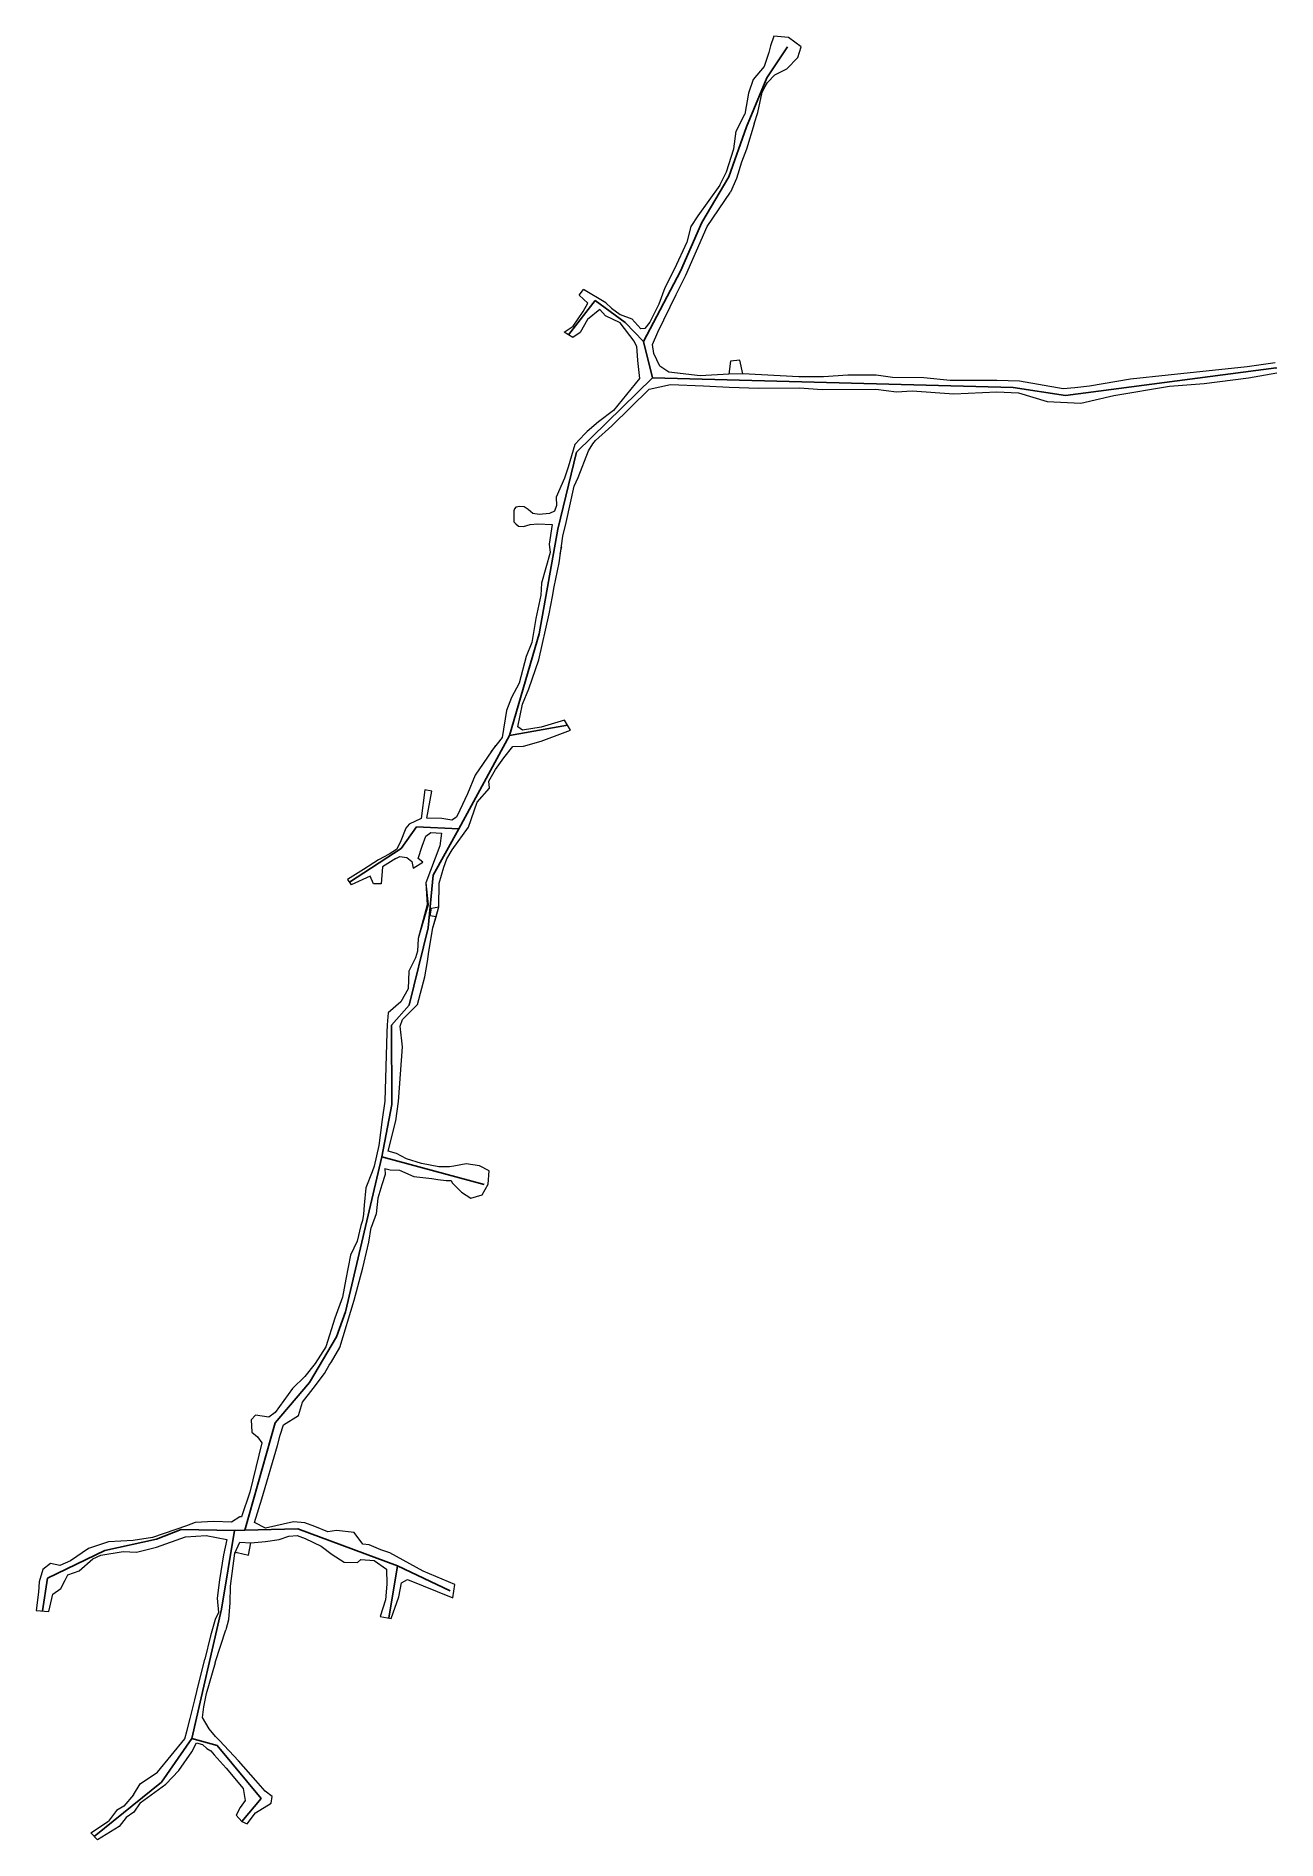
# Model space of a CAD drawing. Header units: millimetres. Extents: x 750321 to 750555, y 4168999 to 4169338.
import ezdxf

# ---------------------------------------------------------------- set-up
doc = ezdxf.new("R2010")
doc.units = ezdxf.units.MM
doc.layers.add('GEOFENCE', color=3, linetype='Continuous')
doc.layers.add('INIT_COORD', color=5, linetype='Continuous')
doc.layers.add('RUSTEMGALERISON', color=27, linetype='Continuous', lineweight=13)

msp = doc.modelspace()

# ---------------------------------------------------------------- linework, layer by layer
at = {"layer": 'GEOFENCE', "color": 3}
for p, q in [((750458.49, 4169330.64, 897.2), (750462.39, 4169336.45, 897.22)), ((750454.71, 4169321.38, 897.08), (750458.49, 4169330.64, 897.2)), ((750451.34, 4169311.97, 896.76), (750454.71, 4169321.38, 897.08)), ((750446.28, 4169303.35, 896.42), (750451.34, 4169311.97, 896.76)), ((750442.27, 4169294.2, 896.6), (750446.28, 4169303.35, 896.42)), ((750435.3, 4169280.93, 895.96), (750442.27, 4169294.2, 896.6)), ((750426.17, 4169288.66, 896.16), (750421.14, 4169282.19, 896.04)), ((750431.8, 4169284.51, 896.09), (750426.17, 4169288.66, 896.16)), ((750435.3, 4169280.93, 895.96), (750431.8, 4169284.51, 896.09)), ((750436.96, 4169274.13, 895.88), (750435.3, 4169280.93, 895.96)), ((750436.96, 4169274.13, 895.88), (750422.68, 4169260.13, 896.18)), ((750504.94, 4169272.3, 895.57), (750436.96, 4169274.13, 895.88)), ((750554.48, 4169275.97, 894.79), (750514.82, 4169270.8, 895.38)), ((750514.82, 4169270.8, 895.38), (750504.94, 4169272.3, 895.57)), ((750422.68, 4169260.13, 896.18), (750419.14, 4169245.57, 896.75)), ((750419.14, 4169245.57, 896.75), (750415.65, 4169225.88, 896.42)), ((750415.65, 4169225.88, 896.42), (750410.03, 4169206.7, 897.12)), ((750410.03, 4169206.7, 897.12), (750400.5, 4169189.12, 896.62)), ((750410.03, 4169206.7, 897.12), (750420.94, 4169208.65, 896.47)), ((750392.52, 4169189.5, 896.99), (750389.65, 4169185.43, 897.42)), ((750400.5, 4169189.12, 896.62), (750392.52, 4169189.5, 896.99)), ((750400.5, 4169189.12, 896.62), (750395.65, 4169180.41, 897.3)), ((750389.65, 4169185.43, 897.42), (750379.87, 4169179.09, 898)), ((750395.65, 4169180.41, 897.3), (750394.7, 4169170.46, 896.91)), ((750394.7, 4169170.46, 896.91), (750391.14, 4169155.9, 897.43)), ((750391.14, 4169155.9, 897.43), (750387.82, 4169152.17, 897.69)), ((750387.82, 4169152.17, 897.69), (750387.84, 4169137.17, 897.39)), ((750387.84, 4169137.17, 897.39), (750385.95, 4169127.35, 897.64)), ((750385.95, 4169127.35, 897.64), (750379.11, 4169098.15, 898.06)), ((750385.95, 4169127.35, 897.64), (750405.25, 4169122.12, 898.01)), ((750379.11, 4169098.15, 898.06), (750377.43, 4169093.44, 898.15)), ((750377.43, 4169093.44, 898.15), (750372.37, 4169084.81, 898.07)), ((750372.37, 4169084.81, 898.07), (750365.89, 4169077.2, 898.25)), ((750365.89, 4169077.2, 898.25), (750360.19, 4169056.99, 898.73)), ((750348.19, 4169057.13, 898.58), (750343.54, 4169055.32, 898.57)), ((750358.19, 4169056.9, 898.62), (750348.19, 4169057.13, 898.58)), ((750358.19, 4169056.9, 898.62), (750355.77, 4169042.1, 898.92)), ((750360.19, 4169056.99, 898.73), (750358.19, 4169056.9, 898.62)), ((750360.19, 4169056.99, 898.73), (750370.18, 4169057.24, 898.85)), ((750370.18, 4169057.24, 898.85), (750388.93, 4169050.26, 898.85)), ((750333.78, 4169053.16, 898.84), (750322.96, 4169047.97, 899)), ((750343.54, 4169055.32, 898.57), (750333.78, 4169053.16, 898.84)), ((750388.93, 4169050.26, 898.85), (750387.27, 4169040.4, 898.63)), ((750388.93, 4169050.26, 898.85), (750398.88, 4169045.58, 898.95)), ((750322.96, 4169047.97, 899), (750322.03, 4169041.78, 898.8)), ((750355.77, 4169042.1, 898.92), (750350.15, 4169017.75, 898.43)), ((750350.15, 4169017.75, 898.43), (750344.45, 4169009.54, 897.99)), ((750350.15, 4169017.75, 898.43), (750354.96, 4169016.4, 898.7)), ((750354.96, 4169016.4, 898.7), (750363.27, 4169006.42, 898.28)), ((750344.45, 4169009.54, 897.99), (750331.78, 4168999.29, 898.95)), ((750363.27, 4169006.42, 898.28), (750359.62, 4169002.1, 898.41))]:
    msp.add_line(p, q, dxfattribs=at)
at = {"layer": 'INIT_COORD'}
msp.add_point((750554.48, 4169275.97, 894.79), dxfattribs=at)
at = {"layer": 'RUSTEMGALERISON', "lineweight": 0}
for p, q in [((750459.87, 4169338.5, 897.22), (750459.19, 4169336.67, 897.22)), ((750462.61, 4169338.23, 897.22), (750459.87, 4169338.5, 897.22)), ((750458.89, 4169335.42, 897.22), (750458.02, 4169332.75, 897.2)), ((750459.19, 4169336.67, 897.22), (750458.89, 4169335.42, 897.22)), ((750464.96, 4169336.49, 897.22), (750462.61, 4169338.23, 897.22)), ((750464.37, 4169334.44, 897.22), (750464.96, 4169336.49, 897.22)), ((750458.02, 4169332.75, 897.2), (750455.93, 4169330.29, 896.96)), ((750460.05, 4169331.21, 897.23), (750462.28, 4169332.35, 897.22)), ((750462.28, 4169332.35, 897.22), (750464.37, 4169334.44, 897.22)), ((750455.93, 4169330.29, 896.96), (750455.09, 4169327.74, 897.05)), ((750457.67, 4169327.91, 897.25), (750458.21, 4169329.03, 897.07)), ((750458.21, 4169329.03, 897.07), (750458.65, 4169329.74, 897.27)), ((750458.65, 4169329.74, 897.27), (750460.05, 4169331.21, 897.23)), ((750455.09, 4169327.74, 897.05), (750454.38, 4169323.78, 897.15)), ((750456.81, 4169324.09, 896.89), (750457.67, 4169327.91, 897.25)), ((750452.76, 4169320.57, 896.62), (750454.38, 4169323.78, 897.15)), ((750456.12, 4169321.96, 897.1), (750454.72, 4169317.21, 897.01)), ((750456.12, 4169321.96, 897.1), (750456.81, 4169324.09, 896.89)), ((750452.31, 4169317.25, 896.9), (750452.76, 4169320.57, 896.62)), ((750450.93, 4169312.94, 896.8), (750452.31, 4169317.25, 896.9)), ((750453.73, 4169314.75, 896.77), (750452.81, 4169311.64, 896.9)), ((750454.72, 4169317.21, 897.01), (750453.73, 4169314.75, 896.77)), ((750449.67, 4169310.39, 896.47), (750450.93, 4169312.94, 896.8)), ((750452.81, 4169311.64, 896.9), (750451.69, 4169309.07, 896.58)), ((750452.81, 4169311.64, 896.9), (750451.69, 4169309.07, 896.58)), ((750449.67, 4169310.39, 896.47), (750445.52, 4169304.65, 896.41)), ((750447.3, 4169302.63, 896.41), (750451.69, 4169309.07, 896.58)), ((750445.52, 4169304.65, 896.41), (750444.2, 4169302.63, 896.51)), ((750444.2, 4169302.63, 896.51), (750443.44, 4169299.7, 896.6)), ((750445.28, 4169298.01, 896.33), (750447.3, 4169302.63, 896.41)), ((750443.44, 4169299.7, 896.6), (750441.1, 4169294.65, 896.57)), ((750443.29, 4169293.46, 896.62), (750445.28, 4169298.01, 896.33)), ((750441.1, 4169294.65, 896.57), (750439.29, 4169291.09, 896.28)), ((750423.15, 4169289.71, 895.9), (750423.95, 4169290.78, 895.89)), ((750428.18, 4169288.22, 896.22), (750423.95, 4169290.78, 895.89)), ((750439.29, 4169291.09, 896.28), (750438.15, 4169287.97, 896.26)), ((750441.43, 4169289.83, 896.41), (750443.29, 4169293.46, 896.62)), ((750424.78, 4169288.15, 896.01), (750423.15, 4169289.71, 895.9)), ((750423.9, 4169286.63, 896.21), (750424.78, 4169288.15, 896.01)), ((750428.18, 4169288.22, 896.22), (750429.28, 4169287.22, 896.18)), ((750438.15, 4169287.97, 896.26), (750436.45, 4169284.62, 896.23)), ((750438.01, 4169282.71, 896.09), (750441.43, 4169289.83, 896.41)), ((750420.33, 4169282.69, 896.04), (750422.06, 4169283.87, 895.84)), ((750422.06, 4169283.87, 895.84), (750423.9, 4169286.63, 896.21)), ((750424.72, 4169285.12, 896), (750423.32, 4169282.63, 896.01)), ((750427.04, 4169286.97, 896.07), (750424.72, 4169285.12, 896)), ((750428.14, 4169285.79, 896.12), (750427.04, 4169286.97, 896.07)), ((750430.88, 4169284.47, 896.12), (750428.14, 4169285.79, 896.12)), ((750429.28, 4169287.22, 896.18), (750430.89, 4169286.01, 896.25)), ((750433.52, 4169281.02, 896.01), (750430.88, 4169284.47, 896.12)), ((750430.89, 4169286.01, 896.25), (750433.11, 4169285.22, 896.07)), ((750430.89, 4169286.01, 896.25), (750433.11, 4169285.22, 896.07)), ((750434.8, 4169283.32, 895.69), (750433.11, 4169285.22, 896.07)), ((750436.45, 4169284.62, 896.23), (750435.51, 4169283.38, 895.97)), ((750421.95, 4169281.68, 896.05), (750420.33, 4169282.69, 896.04)), ((750423.32, 4169282.63, 896.01), (750421.95, 4169281.68, 896.05)), ((750433.97, 4169280.06, 895.86), (750433.52, 4169281.02, 896.01)), ((750435.51, 4169283.38, 895.97), (750434.8, 4169283.32, 895.69)), ((750436.96, 4169280.42, 896.05), (750438.01, 4169282.71, 896.09)), ((750433.97, 4169280.06, 895.86), (750434.18, 4169277.37, 895.88)), ((750434.18, 4169277.37, 895.88), (750434.54, 4169273.96, 895.84)), ((750437.2, 4169278.68, 895.77), (750436.96, 4169280.42, 896.05)), ((750438.38, 4169276.31, 895.71), (750437.2, 4169278.68, 895.77)), ((750451.68, 4169277.23, 895.89), (750451.35, 4169274.77, 896)), ((750453.44, 4169277.46, 895.87), (750451.68, 4169277.23, 895.89)), ((750453.99, 4169274.85, 896.06), (750453.44, 4169277.46, 895.87)), ((750434.54, 4169273.96, 895.84), (750429.61, 4169267.96, 896.56)), ((750434.54, 4169273.96, 895.84), (750429.61, 4169267.96, 896.56)), ((750440.08, 4169275.2, 895.8), (750438.38, 4169276.31, 895.71)), ((750445.95, 4169274.51, 895.99), (750440.08, 4169275.2, 895.8)), ((750451.35, 4169274.77, 896), (750445.95, 4169274.51, 895.99)), ((750453.99, 4169274.85, 896.06), (750451.35, 4169274.77, 896)), ((750464.53, 4169274.29, 895.61), (750453.99, 4169274.85, 896.06)), ((750464.53, 4169274.29, 895.61), (750453.99, 4169274.85, 896.06)), ((750469.2, 4169274.27, 895.73), (750464.53, 4169274.29, 895.61)), ((750473.8, 4169274.6, 895.54), (750469.2, 4169274.27, 895.73)), ((750479.1, 4169274.59, 895.65), (750473.8, 4169274.6, 895.54)), ((750479.1, 4169274.59, 895.65), (750473.8, 4169274.6, 895.54)), ((750479.1, 4169274.59, 895.65), (750473.8, 4169274.6, 895.54)), ((750479.1, 4169274.59, 895.65), (750473.8, 4169274.6, 895.54)), ((750479.1, 4169274.59, 895.65), (750473.8, 4169274.6, 895.54)), ((750482.17, 4169274.18, 895.56), (750479.1, 4169274.59, 895.65)), ((750488.1, 4169274.13, 895.67), (750482.17, 4169274.18, 895.56)), ((750488.1, 4169274.13, 895.67), (750482.17, 4169274.18, 895.56)), ((750488.1, 4169274.13, 895.67), (750482.17, 4169274.18, 895.56)), ((750488.1, 4169274.13, 895.67), (750482.17, 4169274.18, 895.56)), ((750493.07, 4169273.6, 895.54), (750488.1, 4169274.13, 895.67)), ((750527.06, 4169273.86, 895.35), (750519.34, 4169272.51, 895.34)), ((750534.17, 4169274.58, 895.1), (750527.06, 4169273.86, 895.35)), ((750549.02, 4169276.19, 894.82), (750534.17, 4169274.58, 895.1)), ((750549.02, 4169276.19, 894.82), (750534.17, 4169274.58, 895.1)), ((750549.02, 4169276.19, 894.82), (750534.17, 4169274.58, 895.1)), ((750540.95, 4169273.02, 894.92), (750549.29, 4169274.13, 894.79)), ((750554.33, 4169276.92, 894.81), (750549.02, 4169276.19, 894.82)), ((750549.29, 4169274.13, 894.79), (750554.63, 4169275.03, 894.78)), ((750549.29, 4169274.13, 894.79), (750554.63, 4169275.03, 894.78)), ((750549.29, 4169274.13, 894.79), (750554.63, 4169275.03, 894.78)), ((750549.29, 4169274.13, 894.79), (750554.63, 4169275.03, 894.78)), ((750429.34, 4169265.06, 896.1), (750436.32, 4169272, 896.12)), ((750429.34, 4169265.06, 896.1), (750436.32, 4169272, 896.12)), ((750436.32, 4169272, 896.12), (750440.34, 4169272.88, 895.93)), ((750440.34, 4169272.88, 895.93), (750446.6, 4169272.57, 895.93)), ((750446.6, 4169272.57, 895.93), (750451.41, 4169272.35, 896.04)), ((750451.41, 4169272.35, 896.04), (750457.04, 4169272.18, 895.81)), ((750457.04, 4169272.18, 895.81), (750464.68, 4169272.24, 895.92)), ((750464.68, 4169272.24, 895.92), (750468.94, 4169271.9, 895.77)), ((750468.94, 4169271.9, 895.77), (750479.06, 4169271.99, 895.63)), ((750479.06, 4169271.99, 895.63), (750482.95, 4169271.45, 895.58)), ((750482.95, 4169271.45, 895.58), (750485.92, 4169271.69, 895.72)), ((750485.92, 4169271.69, 895.72), (750493.75, 4169271.08, 895.7)), ((750501.85, 4169273.6, 895.6), (750493.07, 4169273.6, 895.54)), ((750493.75, 4169271.08, 895.7), (750501.88, 4169271.44, 895.58)), ((750506.14, 4169273.47, 895.58), (750501.85, 4169273.6, 895.6)), ((750501.88, 4169271.44, 895.58), (750505.94, 4169271.26, 895.59)), ((750505.94, 4169271.26, 895.59), (750511.31, 4169269.62, 895.41)), ((750514.38, 4169272.03, 895.45), (750506.14, 4169273.47, 895.58)), ((750516.53, 4169272.21, 895.4), (750514.38, 4169272.03, 895.45)), ((750519.34, 4169272.51, 895.34), (750516.53, 4169272.21, 895.4)), ((750517.68, 4169269.34, 895.26), (750523.93, 4169270.76, 895.25)), ((750523.93, 4169270.76, 895.25), (750534.39, 4169272.52, 895.01)), ((750534.39, 4169272.52, 895.01), (750540.95, 4169273.02, 894.92)), ((750429.61, 4169267.96, 896.56), (750426.79, 4169265.83, 896.2)), ((750511.31, 4169269.62, 895.41), (750517.68, 4169269.34, 895.26)), ((750424.22, 4169263.55, 896.14), (750422.37, 4169261.56, 896.18)), ((750424.68, 4169264.01, 896.21), (750424.22, 4169263.55, 896.14)), ((750426.79, 4169265.83, 896.2), (750424.68, 4169264.01, 896.21)), ((750426.22, 4169262.32, 896.14), (750429.34, 4169265.06, 896.1)), ((750426.22, 4169262.32, 896.14), (750429.34, 4169265.06, 896.1)), ((750426.22, 4169262.32, 896.14), (750429.34, 4169265.06, 896.1)), ((750422.37, 4169261.56, 896.18), (750421.09, 4169257.28, 896.24)), ((750422.99, 4169255.34, 896.45), (750424.93, 4169260.35, 896.11)), ((750424.93, 4169260.35, 896.11), (750425.73, 4169261.66, 896.14)), ((750425.73, 4169261.66, 896.14), (750426.22, 4169262.32, 896.14)), ((750421.09, 4169257.28, 896.24), (750420.37, 4169255.22, 896.35)), ((750420.37, 4169255.22, 896.35), (750418.8, 4169251.64, 896.55)), ((750420.74, 4169246.87, 896.83), (750422.23, 4169253.72, 896.47)), ((750422.23, 4169253.72, 896.47), (750422.99, 4169255.34, 896.45)), ((750411.98, 4169249.89, 896.18), (750411.24, 4169249.76, 896.18)), ((750412.79, 4169249.81, 896.18), (750411.98, 4169249.89, 896.18)), ((750418.9, 4169250.06, 896.47), (750418.53, 4169248.99, 896.41)), ((750418.8, 4169251.64, 896.55), (750418.9, 4169250.06, 896.47)), ((750410.84, 4169249.05, 896.18), (750410.82, 4169248.6, 896.18)), ((750410.82, 4169248.6, 896.18), (750410.83, 4169246.97, 896.18)), ((750410.83, 4169246.97, 896.18), (750411.24, 4169246.63, 896.18)), ((750410.96, 4169249.41, 896.18), (750410.84, 4169249.05, 896.18)), ((750411.24, 4169249.76, 896.18), (750410.96, 4169249.41, 896.18)), ((750411.24, 4169246.63, 896.18), (750411.75, 4169246.14, 896.18)), ((750413.58, 4169249.33, 896.18), (750412.79, 4169249.81, 896.18)), ((750413.58, 4169249.33, 896.18), (750412.79, 4169249.81, 896.18)), ((750414.43, 4169248.55, 896.18), (750413.58, 4169249.33, 896.18)), ((750413.91, 4169246.45, 896.18), (750415.37, 4169246.62, 896.18)), ((750415.63, 4169248.38, 896.18), (750414.43, 4169248.55, 896.18)), ((750415.37, 4169246.62, 896.18), (750418.07, 4169246.46, 896.58)), ((750417.56, 4169248.55, 896.18), (750415.63, 4169248.38, 896.18)), ((750418.53, 4169248.99, 896.41), (750417.56, 4169248.55, 896.18)), ((750420.1, 4169244.27, 896.32), (750420.74, 4169246.87, 896.83)), ((750411.75, 4169246.14, 896.18), (750412.65, 4169246.07, 896.18)), ((750412.65, 4169246.07, 896.18), (750413.91, 4169246.45, 896.18)), ((750418.07, 4169246.46, 896.58), (750417.5, 4169242.77, 896.67)), ((750419.38, 4169239.23, 896.46), (750420.1, 4169244.27, 896.32)), ((750417.72, 4169241.17, 896.35), (750416.04, 4169235.39, 896.54)), ((750417.5, 4169242.77, 896.67), (750417.72, 4169241.17, 896.35)), ((750419.59, 4169240.98, 899.3), (750419.88, 4169242.26, 899.3)), ((750418.44, 4169234.73, 896.42), (750419.38, 4169239.23, 896.46)), ((750415.93, 4169233.15, 896.46), (750415, 4169228.79, 896.44)), ((750416.04, 4169235.39, 896.54), (750415.93, 4169233.15, 896.46)), ((750417.49, 4169229.64, 896.51), (750418.12, 4169232.9, 896.51)), ((750418.12, 4169232.9, 896.51), (750418.44, 4169234.73, 896.42)), ((750415.54, 4169221, 896.8), (750417.49, 4169229.64, 896.51)), ((750415, 4169228.79, 896.44), (750414.23, 4169224.25, 896.39)), ((750414.23, 4169224.25, 896.39), (750413.18, 4169221.58, 896.65)), ((750413.18, 4169221.58, 896.65), (750411.84, 4169216.58, 896.75)), ((750413.69, 4169215.52, 896.8), (750415.54, 4169221, 896.8)), ((750411.84, 4169216.58, 896.75), (750410.42, 4169213.88, 896.97)), ((750410.42, 4169213.88, 896.97), (750409.45, 4169211.4, 896.93)), ((750411.58, 4169208.34, 896.8), (750412.48, 4169212.62, 896.78)), ((750411.58, 4169208.34, 896.8), (750412.48, 4169212.62, 896.78)), ((750411.58, 4169208.34, 896.8), (750412.48, 4169212.62, 896.78)), ((750412.48, 4169212.62, 896.78), (750413.69, 4169215.52, 896.8)), ((750409.45, 4169211.4, 896.93), (750408.65, 4169206.33, 896.76)), ((750420.37, 4169209.59, 896.4), (750415.99, 4169208.29, 896.33)), ((750421.5, 4169207.7, 896.55), (750420.37, 4169209.59, 896.4)), ((750408.65, 4169206.33, 896.76), (750406.54, 4169203.64, 896.8)), ((750412.47, 4169207.74, 897.07), (750411.58, 4169208.34, 896.8)), ((750415.99, 4169208.29, 896.33), (750412.47, 4169207.74, 896.8)), ((750415.97, 4169205.64, 896.49), (750421.5, 4169207.7, 896.55)), ((750407.42, 4169204.86, 896.81), (750403.58, 4169199.27, 896.66)), ((750407.42, 4169200.31, 897), (750408.97, 4169202.49, 896.97)), ((750408.97, 4169202.49, 896.97), (750410.69, 4169204.63, 896.98)), ((750410.69, 4169204.63, 896.98), (750412.69, 4169204.68, 897.53)), ((750412.69, 4169204.68, 896.8), (750415.97, 4169205.64, 896.49)), ((750403.58, 4169199.27, 896.66), (750402.11, 4169195.73, 897.15)), ((750406.17, 4169198.13, 897), (750407.42, 4169200.31, 897)), ((750394.09, 4169196.5, 902.69), (750393.37, 4169191.11, 896.92)), ((750395.37, 4169196.23, 902.38), (750394.09, 4169196.5, 902.69)), ((750394.46, 4169191.17, 896.93), (750395.37, 4169196.23, 902.38)), ((750402.11, 4169195.73, 897.15), (750400.67, 4169192.63, 896.92)), ((750403.95, 4169194.17, 897.24), (750406.26, 4169196.81, 897.1)), ((750406.26, 4169196.81, 897.1), (750406.17, 4169198.13, 897)), ((750400.67, 4169192.63, 896.92), (750400.04, 4169191.36, 896.62)), ((750402.34, 4169189.44, 896.69), (750403.95, 4169194.17, 897.24)), ((750390.52, 4169189.28, 896.99), (750389.44, 4169186.54, 897.35)), ((750391.11, 4169189.99, 896.77), (750390.52, 4169189.28, 896.99)), ((750393.37, 4169191.11, 896.92), (750391.11, 4169189.99, 896.77)), ((750397.29, 4169191.08, 896.92), (750394.46, 4169191.17, 896.93)), ((750399.15, 4169190.77, 896.77), (750397.29, 4169191.08, 896.92)), ((750400.04, 4169191.36, 896.62), (750399.15, 4169190.77, 896.77)), ((750399.21, 4169185.19, 897.2), (750402.34, 4169189.44, 896.69)), ((750389.44, 4169186.54, 897.35), (750388.72, 4169185.26, 897.48)), ((750392.85, 4169183.56, 897.55), (750393.59, 4169185.87, 897.68)), ((750393.59, 4169185.87, 897.68), (750394.24, 4169187.77, 896.95)), ((750394.24, 4169187.77, 896.95), (750395.23, 4169188.47, 896.76)), ((750396.88, 4169185.9, 897.03), (750394.28, 4169178.96, 897.16)), ((750395.23, 4169188.47, 896.76), (750397.25, 4169188.32, 896.93)), ((750397.25, 4169188.32, 896.93), (750396.88, 4169185.9, 897.03)), ((750385.33, 4169183.28, 897.57), (750382.54, 4169181.44, 897.74)), ((750387.34, 4169184.39, 897.57), (750385.33, 4169183.28, 897.57)), ((750386.1, 4169182, 897.83), (750385.83, 4169178.74, 897.75)), ((750386.1, 4169182, 897.83), (750385.83, 4169178.74, 897.75)), ((750388.61, 4169183.52, 897.58), (750386.1, 4169182, 897.83)), ((750388.72, 4169185.26, 897.48), (750387.34, 4169184.39, 897.57)), ((750388.61, 4169183.52, 897.58), (750389.4, 4169183.92, 897.53)), ((750389.4, 4169183.92, 897.53), (750390.67, 4169183.72, 897.64)), ((750390.67, 4169183.72, 897.64), (750391.66, 4169183.01, 897.67)), ((750391.66, 4169183.01, 897.67), (750391.91, 4169181.71, 897.95)), ((750391.91, 4169181.71, 897.95), (750393.72, 4169182.85, 897.95)), ((750393.72, 4169182.85, 897.95), (750392.85, 4169183.56, 897.55)), ((750397.69, 4169181.88, 897.22), (750398.2, 4169183.48, 897.22)), ((750398.2, 4169183.48, 897.22), (750399.21, 4169185.19, 897.2)), ((750382.54, 4169181.44, 897.74), (750379.53, 4169179.59, 898.02)), ((750379.53, 4169179.59, 898.02), (750380.21, 4169178.59, 897.97)), ((750383.77, 4169180.21, 897.92), (750380.21, 4169178.59, 897.97)), ((750384.42, 4169178.74, 897.67), (750383.77, 4169180.21, 897.92)), ((750384.42, 4169178.74, 897.67), (750383.77, 4169180.21, 897.92)), ((750384.42, 4169178.74, 897.67), (750383.77, 4169180.21, 897.92)), ((750384.42, 4169178.74, 897.67), (750383.77, 4169180.21, 897.92)), ((750385.83, 4169178.74, 897.75), (750384.42, 4169178.74, 897.67)), ((750385.83, 4169178.74, 897.75), (750384.42, 4169178.74, 897.67)), ((750385.83, 4169178.74, 897.75), (750384.42, 4169178.74, 897.67)), ((750394.28, 4169178.96, 897.16), (750394.68, 4169174.81, 896.92)), ((750394.28, 4169178.96, 897.16), (750394.5, 4169174.83, 896.92)), ((750394.28, 4169178.96, 897.16), (750394.5, 4169174.83, 896.92)), ((750396.73, 4169174.41, 896.84), (750396.81, 4169178.9, 897.15)), ((750396.81, 4169178.9, 897.15), (750397.69, 4169181.88, 897.22)), ((750394.5, 4169174.83, 896.92), (750392.84, 4169168.45, 897.08)), ((750394.68, 4169174.81, 896.92), (750392.84, 4169168.45, 897.08)), ((750395.08, 4169172.72, 896.59), (750395.36, 4169174.2, 896.84)), ((750396.21, 4169172.55, 896.93), (750395.08, 4169172.72, 896.59)), ((750395.36, 4169174.2, 896.84), (750396.73, 4169174.41, 896.84)), ((750395.62, 4169170.45, 897.03), (750396.73, 4169174.41, 896.84)), ((750395.62, 4169170.45, 897.03), (750396.21, 4169172.55, 896.93)), ((750396.21, 4169172.55, 896.93), (750396.73, 4169174.41, 896.84)), ((750392.84, 4169168.45, 897.08), (750392.7, 4169166.07, 897.33)), ((750394.82, 4169166, 897.74), (750395.62, 4169170.45, 897.03)), ((750392.7, 4169166.07, 897.33), (750392.34, 4169164.82, 896.93)), ((750394.56, 4169164.14, 897.14), (750394.82, 4169166, 897.74)), ((750391.08, 4169162.29, 897.15), (750390.93, 4169159.01, 897.28)), ((750392.34, 4169164.82, 896.93), (750391.08, 4169162.29, 897.15)), ((750394.08, 4169161.27, 897.29), (750394.56, 4169164.14, 897.14)), ((750390.93, 4169159.01, 897.28), (750389.53, 4169156.53, 897.3)), ((750392.68, 4169156.04, 897.3), (750394.08, 4169161.27, 897.29)), ((750389.53, 4169156.53, 897.3), (750387.15, 4169154.48, 897.42)), ((750389.86, 4169153.19, 897.44), (750392.68, 4169156.04, 897.3)), ((750386.97, 4169152.21, 897.34), (750386.94, 4169150.73, 897.92)), ((750387.15, 4169154.48, 897.42), (750386.97, 4169152.21, 897.34)), ((750389.43, 4169151.95, 897.92), (750389.86, 4169153.19, 897.44)), ((750389.88, 4169148.08, 897.92), (750389.43, 4169151.95, 897.92)), ((750386.94, 4169150.73, 897.92), (750386.56, 4169137.8, 897.26)), ((750389.11, 4169137.76, 897.55), (750389.88, 4169148.08, 897.92)), ((750386.56, 4169137.8, 897.26), (750386.03, 4169134.37, 897.54)), ((750388.61, 4169134.14, 897.58), (750389.11, 4169137.76, 897.55)), ((750386.03, 4169134.37, 897.54), (750385.39, 4169129.5, 897.43)), ((750387.2, 4169128.4, 897.54), (750388.61, 4169134.14, 897.58)), ((750385.39, 4169129.5, 897.43), (750384.55, 4169125.59, 897.69)), ((750388.77, 4169127.96, 897.48), (750387.2, 4169128.4, 897.54)), ((750390.6, 4169126.96, 897.58), (750388.77, 4169127.96, 897.48)), ((750384.14, 4169124.51, 897.43), (750382.98, 4169121.48, 897.58)), ((750384.55, 4169125.59, 897.69), (750384.14, 4169124.51, 897.43)), ((750386.57, 4169125.11, 897.7), (750386.61, 4169124.03, 897.48)), ((750386.57, 4169125.11, 897.7), (750387.56, 4169124.91, 897.69)), ((750387.56, 4169124.91, 897.69), (750389.33, 4169124.8, 897.69)), ((750389.33, 4169124.8, 897.69), (750392.02, 4169123.6, 897.92)), ((750393.45, 4169126.09, 897.95), (750390.6, 4169126.96, 897.58)), ((750396.7, 4169125.47, 897.33), (750393.45, 4169126.09, 897.95)), ((750398.71, 4169125.42, 897.42), (750396.7, 4169125.47, 897.33)), ((750399.57, 4169125.56, 897.71), (750398.71, 4169125.42, 897.42)), ((750401.86, 4169125.99, 897.56), (750399.57, 4169125.56, 897.71)), ((750404.4, 4169125.64, 897.69), (750401.86, 4169125.99, 897.56)), ((750406.22, 4169124.72, 897.78), (750404.4, 4169125.64, 897.69)), ((750406.02, 4169122.16, 897.95), (750406.22, 4169124.72, 897.78)), ((750382.98, 4169121.48, 897.58), (750382.68, 4169118.25, 897.59)), ((750385.97, 4169122.07, 897.6), (750385.25, 4169119.52, 897.43)), ((750385.97, 4169122.07, 897.6), (750385.25, 4169119.52, 897.43)), ((750385.97, 4169122.07, 897.6), (750385.25, 4169119.52, 897.43)), ((750386.61, 4169124.03, 897.48), (750385.97, 4169122.07, 897.6)), ((750392.02, 4169123.6, 897.92), (750395.42, 4169123.24, 897.83)), ((750395.42, 4169123.24, 897.83), (750396.55, 4169123.04, 897.5)), ((750396.55, 4169123.04, 897.5), (750398.11, 4169122.89, 897.83)), ((750398.11, 4169122.89, 897.83), (750399.03, 4169122.9, 897.5)), ((750399.03, 4169122.9, 897.5), (750399.26, 4169122.44, 897.79)), ((750399.26, 4169122.44, 897.79), (750400.97, 4169120.68, 897.78)), ((750404.89, 4169120.15, 898.2), (750406.02, 4169122.16, 897.95)), ((750382.68, 4169118.25, 897.59), (750382.55, 4169116.53, 897.67)), ((750385.25, 4169119.52, 897.43), (750384.93, 4169116.62, 897.77)), ((750400.97, 4169120.68, 897.78), (750402.75, 4169119.52, 898.26)), ((750400.97, 4169120.68, 897.78), (750402.75, 4169119.52, 898.26)), ((750402.75, 4169119.52, 898.26), (750404.89, 4169120.15, 898.2)), ((750402.75, 4169119.52, 898.26), (750404.89, 4169120.15, 898.2)), ((750402.75, 4169119.52, 898.26), (750404.89, 4169120.15, 898.2)), ((750382.04, 4169114.38, 897.85), (750381.36, 4169111.45, 898.36)), ((750382.31, 4169115.31, 897.82), (750382.04, 4169114.38, 897.85)), ((750382.55, 4169116.53, 897.67), (750382.31, 4169115.31, 897.82)), ((750383.52, 4169111.28, 897.65), (750383.96, 4169114, 897.99)), ((750384.93, 4169116.62, 897.77), (750383.96, 4169114, 897.99)), ((750381.36, 4169111.45, 898.36), (750380.06, 4169108.8, 897.88)), ((750383.1, 4169109.4, 897.79), (750383.52, 4169111.28, 897.65)), ((750380.06, 4169108.8, 897.88), (750379.17, 4169104.29, 897.94)), ((750382.37, 4169106.45, 897.92), (750383.1, 4169109.4, 897.79)), ((750379.17, 4169104.29, 897.94), (750378.58, 4169100.91, 897.97)), ((750380.79, 4169100.3, 898.09), (750382.37, 4169106.45, 897.92)), ((750378.58, 4169100.91, 897.97), (750377.13, 4169096.93, 897.91)), ((750377.13, 4169096.93, 897.91), (750375.4, 4169091.54, 898.08)), ((750378.07, 4169091.38, 898.29), (750380.79, 4169100.3, 898.09)), ((750375.4, 4169091.54, 898.08), (750373.4, 4169088.37, 898.46)), ((750376.52, 4169088.72, 898.42), (750378.07, 4169091.38, 898.29)), ((750373.4, 4169088.37, 898.46), (750371.47, 4169085.93, 897.99)), ((750375.16, 4169086.53, 898.14), (750376.06, 4169088.1, 897.92)), ((750376.06, 4169088.1, 897.92), (750376.52, 4169088.72, 898.42)), ((750369.13, 4169083.7, 898.33), (750365.9, 4169079.15, 898.16)), ((750371.47, 4169085.93, 897.99), (750369.13, 4169083.7, 898.33)), ((750371.03, 4169081.09, 898.14), (750373.05, 4169083.67, 898.2)), ((750373.05, 4169083.67, 898.2), (750375.16, 4169086.53, 898.14)), ((750370.26, 4169078.59, 898.19), (750371.03, 4169081.09, 898.14)), ((750362.18, 4169078.69, 898.52), (750361.36, 4169077.77, 898.48)), ((750361.36, 4169077.77, 898.48), (750361.51, 4169075.45, 898.3)), ((750364.67, 4169078.3, 898.27), (750362.18, 4169078.69, 898.52)), ((750365.9, 4169079.15, 898.16), (750364.67, 4169078.3, 898.27)), ((750366.83, 4169074.88, 898.73), (750367.47, 4169076.81, 898.27)), ((750367.47, 4169076.81, 898.27), (750370.26, 4169078.59, 898.19)), ((750363.35, 4169073.45, 898.33), (750361.12, 4169064.13, 898.98)), ((750361.51, 4169075.45, 898.3), (750362.54, 4169074.6, 898.17)), ((750362.54, 4169074.6, 898.17), (750363.35, 4169073.45, 898.33)), ((750366.33, 4169072.94, 898.55), (750366.83, 4169074.88, 898.73)), ((750363.36, 4169062.92, 898.98), (750366.33, 4169072.94, 898.55)), ((750361.12, 4169064.13, 898.98), (750359.52, 4169059.5, 898.69)), ((750361.97, 4169058.44, 898.68), (750363.36, 4169062.92, 898.98)), ((750349.18, 4169057.81, 898.57), (750342.76, 4169055.58, 898.54)), ((750350.8, 4169058.43, 898.65), (750349.18, 4169057.81, 898.57)), ((750354.33, 4169058.6, 898.63), (750350.8, 4169058.43, 898.65)), ((750357.65, 4169058.5, 898.59), (750354.33, 4169058.6, 898.63)), ((750359.25, 4169059.48, 898.69), (750357.65, 4169058.5, 898.59)), ((750359.52, 4169059.5, 898.69), (750359.25, 4169059.48, 898.69)), ((750364.09, 4169057.37, 898.73), (750361.97, 4169058.44, 898.68)), ((750369.32, 4169058.57, 898.92), (750364.09, 4169057.37, 898.73)), ((750371.47, 4169058.38, 898.94), (750369.32, 4169058.57, 898.92)), ((750373.37, 4169057.68, 898.89), (750371.47, 4169058.38, 898.94)), ((750375.78, 4169056.69, 898.9), (750373.37, 4169057.68, 898.89)), ((750377.42, 4169056.94, 898.9), (750375.78, 4169056.69, 898.9)), ((750380.77, 4169056.58, 898.9), (750377.42, 4169056.94, 898.9)), ((750382.39, 4169054.35, 898.9), (750380.77, 4169056.58, 898.9)), ((750330.69, 4169053.52, 898.93), (750327.33, 4169051.19, 898.92)), ((750334.5, 4169054.82, 898.79), (750330.69, 4169053.52, 898.93)), ((750333.02, 4169052.27, 898.75), (750337.23, 4169052.95, 898.55)), ((750339.11, 4169055.07, 898.61), (750334.5, 4169054.82, 898.79)), ((750337.23, 4169052.95, 898.55), (750339.76, 4169052.82, 898.55)), ((750342.76, 4169055.58, 898.54), (750339.11, 4169055.07, 898.61)), ((750339.76, 4169052.82, 898.55), (750343.51, 4169053.81, 898.5)), ((750343.51, 4169053.81, 898.5), (750348.99, 4169055.76, 898.53)), ((750348.99, 4169055.76, 898.53), (750352.91, 4169056, 898.62)), ((750352.91, 4169056, 898.62), (750356.75, 4169055.22, 898.54)), ((750356.75, 4169055.22, 898.54), (750356.13, 4169052.35, 898.47)), ((750358.3, 4169052.65, 898.71), (750359.23, 4169054.76, 898.7)), ((750358.71, 4169052.77, 899.28), (750358.3, 4169052.65, 898.71)), ((750358.71, 4169052.77, 899.28), (750360.87, 4169052.31, 899.23)), ((750359.23, 4169054.76, 898.7), (750361.27, 4169054.62, 898.93)), ((750360.87, 4169052.31, 899.23), (750361.27, 4169054.62, 898.93)), ((750361.27, 4169054.62, 898.93), (750364.04, 4169054.83, 898.84)), ((750364.04, 4169054.83, 898.84), (750366.62, 4169055.21, 898.98)), ((750366.62, 4169055.21, 898.98), (750368.46, 4169055.85, 898.76)), ((750368.46, 4169055.85, 898.76), (750370.03, 4169055.98, 898.95)), ((750370.03, 4169055.98, 898.95), (750371.55, 4169055.41, 898.73)), ((750371.55, 4169055.41, 898.73), (750374.53, 4169053.98, 898.99)), ((750374.53, 4169053.98, 898.99), (750376.65, 4169052.38, 899.11)), ((750383.57, 4169054.2, 898.9), (750382.39, 4169054.35, 898.9)), ((750385.76, 4169053.27, 899.02), (750383.57, 4169054.2, 898.9)), ((750387.48, 4169052.72, 898.91), (750385.76, 4169053.27, 899.02)), ((750322.12, 4169049.57, 899.04), (750321.44, 4169047.27, 899.09)), ((750323.57, 4169050.7, 899.02), (750322.12, 4169049.57, 899.04)), ((750325.3, 4169050.32, 898.91), (750323.57, 4169050.7, 899.02)), ((750327.33, 4169051.19, 898.92), (750325.3, 4169050.32, 898.91)), ((750328.96, 4169049.31, 898.98), (750331.5, 4169051.61, 898.89)), ((750331.5, 4169051.61, 898.89), (750333.02, 4169052.27, 898.75)), ((750356.13, 4169052.35, 898.47), (750355.37, 4169047.61, 898.6)), ((750357.45, 4169046.41, 898.67), (750358.3, 4169052.65, 898.71)), ((750376.65, 4169052.38, 899.11), (750378.88, 4169050.98, 899.1)), ((750378.88, 4169050.98, 899.1), (750381.41, 4169050.93, 899.18)), ((750381.41, 4169050.93, 899.18), (750382.02, 4169051.46, 898.91)), ((750382.02, 4169051.46, 898.91), (750384.51, 4169051.28, 898.8)), ((750384.51, 4169051.28, 898.8), (750386.86, 4169049.65, 898.73)), ((750386.86, 4169049.65, 898.73), (750386.94, 4169046.82, 898.74)), ((750393.76, 4169049.28, 899.01), (750387.48, 4169052.72, 898.91)), ((750321.44, 4169047.27, 899.09), (750321.31, 4169045.29, 899.11)), ((750323.96, 4169044.96, 898.8), (750325.52, 4169046.02, 898.99)), ((750325.52, 4169046.02, 898.99), (750326.34, 4169047.55, 898.92)), ((750326.34, 4169047.55, 898.92), (750326.83, 4169048.59, 898.99)), ((750326.83, 4169048.59, 898.99), (750328.96, 4169049.31, 898.98)), ((750355.37, 4169047.61, 898.6), (750354.93, 4169044.16, 899.01)), ((750357.4, 4169043.28, 899), (750357.45, 4169046.41, 898.67)), ((750386.94, 4169046.82, 898.74), (750386.64, 4169043.88, 898.76)), ((750389.16, 4169044.45, 898.67), (750389.71, 4169047.09, 898.84)), ((750389.71, 4169047.09, 898.84), (750390.82, 4169047.68, 898.74)), ((750390.82, 4169047.68, 898.74), (750399.35, 4169044.23, 898.99)), ((750399.74, 4169046.75, 898.9), (750393.76, 4169049.28, 899.01)), ((750399.35, 4169044.23, 898.99), (750399.74, 4169046.75, 898.9)), ((750321.31, 4169045.29, 899.11), (750320.83, 4169041.87, 898.8)), ((750323.23, 4169041.69, 898.8), (750323.96, 4169044.96, 898.8)), ((750354.93, 4169044.16, 899.01), (750355.23, 4169041.46, 899.18)), ((750357.16, 4169040.13, 899.25), (750357.4, 4169043.28, 899)), ((750386.64, 4169043.88, 898.76), (750385.64, 4169040.75, 899.15)), ((750387.71, 4169040.34, 898.92), (750389.16, 4169044.45, 898.67)), ((750320.83, 4169041.87, 898.8), (750323.23, 4169041.69, 898.8)), ((750354.57, 4169040.18, 898.79), (750353.72, 4169037.11, 898.85)), ((750355.23, 4169041.46, 899.18), (750354.57, 4169040.18, 898.79)), ((750356.63, 4169038.27, 898.84), (750357.16, 4169040.13, 899.25)), ((750385.64, 4169040.75, 899.15), (750387.71, 4169040.34, 898.92)), ((750353.72, 4169037.11, 898.85), (750352.61, 4169032.66, 898.84)), ((750354.58, 4169032.09, 898.76), (750356.58, 4169038.23, 898.84)), ((750351.13, 4169026.58, 898.85), (750352.61, 4169032.66, 898.84)), ((750352.96, 4169026.22, 898.97), (750354.62, 4169032.06, 898.78)), ((750350.76, 4169025.05, 898.25), (750351.13, 4169026.58, 898.85)), ((750352.42, 4169023.72, 898.45), (750352.96, 4169026.22, 898.97)), ((750349.86, 4169021.53, 898.33), (750350.76, 4169025.05, 898.25)), ((750352.22, 4169021.69, 898.68), (750352.42, 4169023.72, 898.45)), ((750348.87, 4169017.68, 898.32), (750349.32, 4169019.29, 898.3)), ((750349.32, 4169019.29, 898.3), (750349.86, 4169021.53, 898.33)), ((750353.44, 4169019.59, 898.65), (750352.22, 4169021.69, 898.68)), ((750354.66, 4169018.09, 898.66), (750353.44, 4169019.59, 898.65)), ((750343.7, 4169011.39, 898.11), (750348.87, 4169017.68, 898.32)), ((750350.19, 4169015.25, 898.34), (750351.03, 4169016.93, 898.68)), ((750351.03, 4169016.93, 898.68), (750352.19, 4169016.61, 898.78)), ((750352.19, 4169016.61, 898.78), (750353.01, 4169015.88, 898.66)), ((750353.01, 4169015.88, 898.66), (750353.76, 4169015.4, 898.66)), ((750353.76, 4169015.4, 898.66), (750354.41, 4169014.65, 898.37)), ((750355.41, 4169017.34, 898.66), (750354.66, 4169018.09, 898.66)), ((750358.99, 4169013.56, 898.37), (750355.41, 4169017.34, 898.66)), ((750347.73, 4169011.73, 898.13), (750350.19, 4169015.25, 898.34)), ((750354.41, 4169014.65, 898.37), (750356.67, 4169012.15, 898.37)), ((750356.67, 4169012.15, 898.37), (750359.85, 4169008.31, 898.37)), ((750362.27, 4169009.8, 898.37), (750358.99, 4169013.56, 898.37)), ((750339.19, 4169007.12, 898.49), (750340.47, 4169009.19, 898.35)), ((750340.46, 4169005.62, 898.41), (750345.26, 4169009.14, 898.36)), ((750340.47, 4169009.19, 898.35), (750343.7, 4169011.39, 898.11)), ((750345.26, 4169009.14, 898.36), (750347.73, 4169011.73, 898.13)), ((750364, 4169007.8, 898.37), (750362.27, 4169009.8, 898.37)), ((750339.19, 4169007.12, 898.49), (750337.35, 4169004.98, 898.51)), ((750340.46, 4169005.62, 898.41), (750339.23, 4169003.87, 898.51)), ((750360.21, 4169006.06, 898.41), (750359.31, 4169004.72, 898.41)), ((750359.85, 4169008.31, 898.37), (750360.21, 4169006.06, 898.41)), ((750362.18, 4169003.72, 898.41), (750365.11, 4169005.57, 898.41)), ((750365.32, 4169006.81, 898.41), (750364, 4169007.8, 898.37)), ((750365.11, 4169005.57, 898.41), (750365.32, 4169006.81, 898.41)), ((750331.14, 4168999.94, 899.07), (750334.45, 4169002.15, 898.74)), ((750336.01, 4169004.16, 898.57), (750334.45, 4169002.15, 898.74)), ((750337.35, 4169004.98, 898.51), (750336.01, 4169004.16, 898.57)), ((750337.78, 4169002.88, 898.57), (750336.5, 4169001.18, 898.48)), ((750339.23, 4169003.87, 898.51), (750337.78, 4169002.88, 898.57)), ((750359.31, 4169004.72, 898.41), (750358.51, 4169003.31, 898.41)), ((750358.51, 4169003.31, 898.41), (750359.62, 4169002.1, 898.41)), ((750359.62, 4169002.1, 898.41), (750360.61, 4169001.69, 898.41)), ((750360.61, 4169001.69, 898.41), (750362.18, 4169003.72, 898.41)), ((750332.42, 4168998.63, 898.83), (750331.14, 4168999.94, 899.07)), ((750336.5, 4169001.18, 898.48), (750332.42, 4168998.63, 898.83))]:
    msp.add_line(p, q, dxfattribs=at)

doc.saveas('drawing.dxf')
